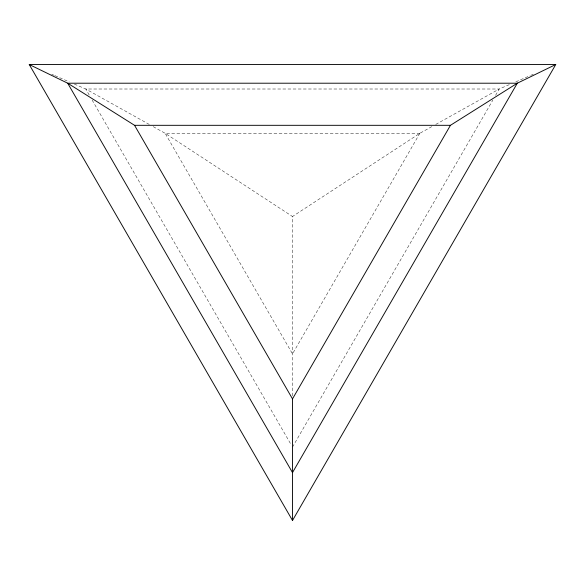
<?xml version="1.0" encoding="UTF-8"?>
<svg xmlns="http://www.w3.org/2000/svg" width="585" height="585" viewBox="0 0 585 585"><rect width="100%" height="100%" fill="white"/><g stroke="black" fill="none" stroke-linecap="round" stroke-linejoin="round"><path stroke-width="0.44" stroke-dasharray="2.92 2.19" d="M292.5 447.086L492.848 100.079M495.583 95.333L499.232 89.008L510.873 83.969M292.5 395.928L292.5 216.508L419.869 133.292L431.774 126.652M435.745 124.437L499.232 89.008L85.768 89.008L74.127 83.969M515.86 81.805L529.988 75.684M530.814 75.326L533.308 74.244M51.692 74.244L54.186 75.326M55.012 75.684L69.14 81.805M149.255 124.437L85.768 89.008L89.417 95.333M153.226 126.652L165.131 133.292L292.5 216.508M92.152 100.079L291.133 444.717M419.869 133.292L292.5 353.903L165.131 133.292L419.869 133.292"/><path stroke-width="0.88" d="M292.5 520.482L292.5 398.89L450.45 125.314L517.308 83.209L555.75 64.518L292.5 520.482L29.25 64.518L555.75 64.518M29.25 64.518L67.692 83.209L134.55 125.314L450.45 125.314M134.55 125.314L292.5 398.89M517.308 83.209L292.5 472.592L67.692 83.209L517.308 83.209"/></g></svg>
